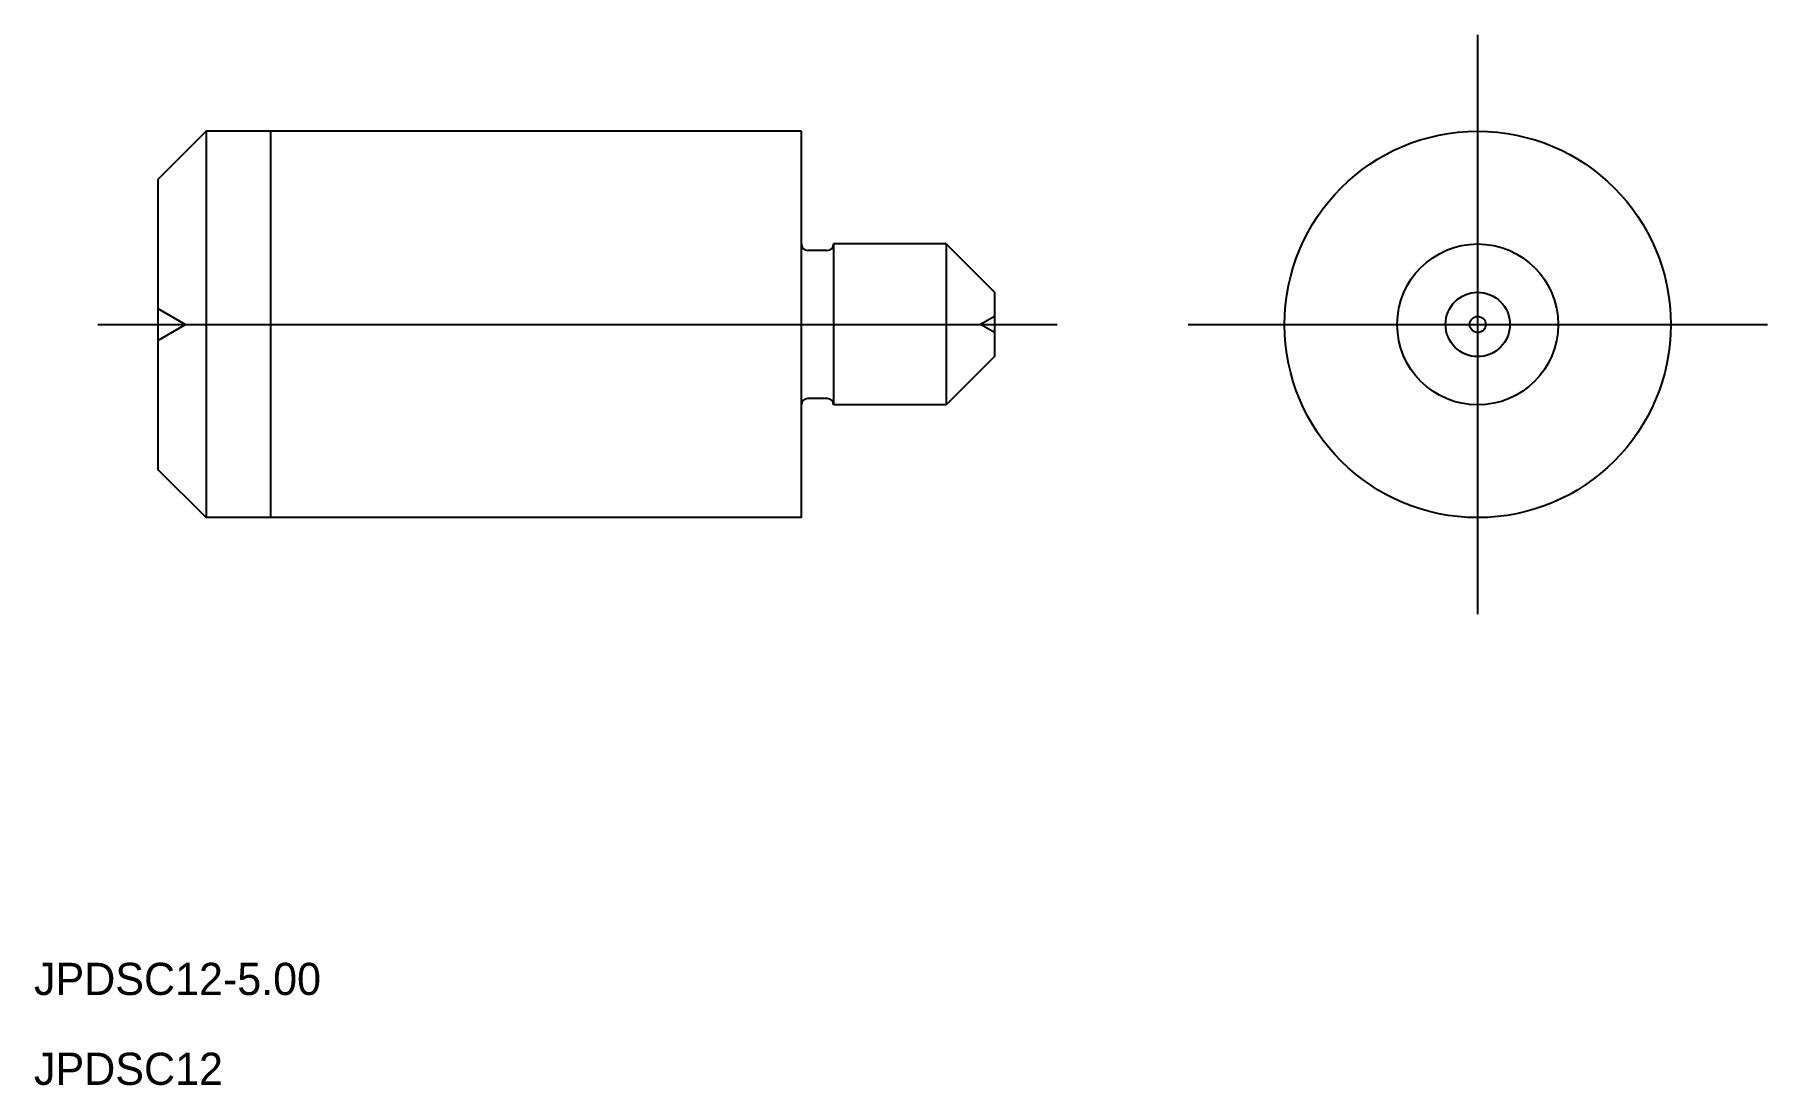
# Model space of a CAD drawing. Extents: x 522.1 to 575.9, y 569.8 to 602.5.
import ezdxf

# ---------------------------------------------------------------- set-up
doc = ezdxf.new("R2010")
doc.units = 0
doc.linetypes.add('CENTER', pattern=[50.8, 31.75, -6.35, 6.35, -6.35])
doc.linetypes.add('DASHED', pattern=[19.05, 12.7, -6.35])
doc.layers.get('0').update_dxf_attribs({"linetype": 'CONTINUOUS'})
doc.layers.add('CENTER', color=1, linetype='CENTER')

msp = doc.modelspace()

# ---------------------------------------------------------------- linework, layer by layer
at = {"color": 7, "linetype": 'CONTINUOUS'}
for p, q in [((527.4, 599.478), (525.9, 597.978)), ((545.9, 599.478), (527.4, 599.478)), ((527.4, 599.478), (527.4, 587.478)), ((545.9, 587.478), (545.9, 599.478)), ((525.9, 597.978), (525.9, 588.978)), ((546.7, 595.778), (546.1, 595.778)), ((550.4, 595.978), (546.9, 595.978)), ((546.9, 595.978), (546.9, 595.978)), ((546.9, 595.978), (546.9, 590.978)), ((550.4, 595.978), (551.9, 594.478)), ((550.4, 595.978), (550.4, 590.978)), ((551.9, 594.478), (551.9, 592.478)), ((551.9, 592.478), (550.4, 590.978)), ((546.7, 591.178), (546.1, 591.178)), ((550.4, 590.978), (546.9, 590.978)), ((546.9, 590.978), (546.9, 590.978)), ((527.4, 587.478), (525.9, 588.978)), ((545.9, 587.478), (527.4, 587.478))]:
    msp.add_line(p, q, dxfattribs=at)
at = {"color": 3, "linetype": 'CONTINUOUS'}
msp.add_line((529.4, 599.478), (529.4, 587.478), dxfattribs=at)
at = {"color": 3, "linetype": 'DASHED'}
for p, q in [((525.9, 593.978), (526.766, 593.478)), ((525.9, 592.978), (526.766, 593.478)), ((551.9, 593.728), (551.467, 593.478)), ((551.9, 593.228), (551.467, 593.478))]:
    msp.add_line(p, q, dxfattribs=at)
at = {"color": 7, "linetype": 'CONTINUOUS'}
for radius in [6, 2.5, 1, 0.25]:
    msp.add_circle((566.915, 593.478), radius, dxfattribs=at)
for centre, start, end in [((546.1, 595.978), 180, 270), ((546.7, 595.978), 270, 0), ((546.1, 590.978), 90, 180), ((546.7, 590.978), 0, 90)]:
    msp.add_arc(centre, 0.2, start, end, dxfattribs=at)
at = {"layer": 'CENTER', "color": 1, "linetype": 'CONTINUOUS'}
for p, q in [((566.915, 584.478), (566.915, 602.478)), ((557.915, 593.478), (575.915, 593.478))]:
    msp.add_line(p, q, dxfattribs=at)
at = {"layer": 'CENTER', "color": 1, "linetype": 'CENTER'}
msp.add_line((524.04, 593.478), (553.847, 593.478), dxfattribs=at)

# ---------------------------------------------------------------- texts
at = {"color": 7, "linetype": 'CONTINUOUS'}
for s, p in [('JPDSC12-5.00', (522.054, 572.653)), ('JPDSC12', (522.054, 569.862))]:
    msp.add_text(s, height=1, dxfattribs=at).set_placement(p)

doc.saveas('drawing.dxf')
